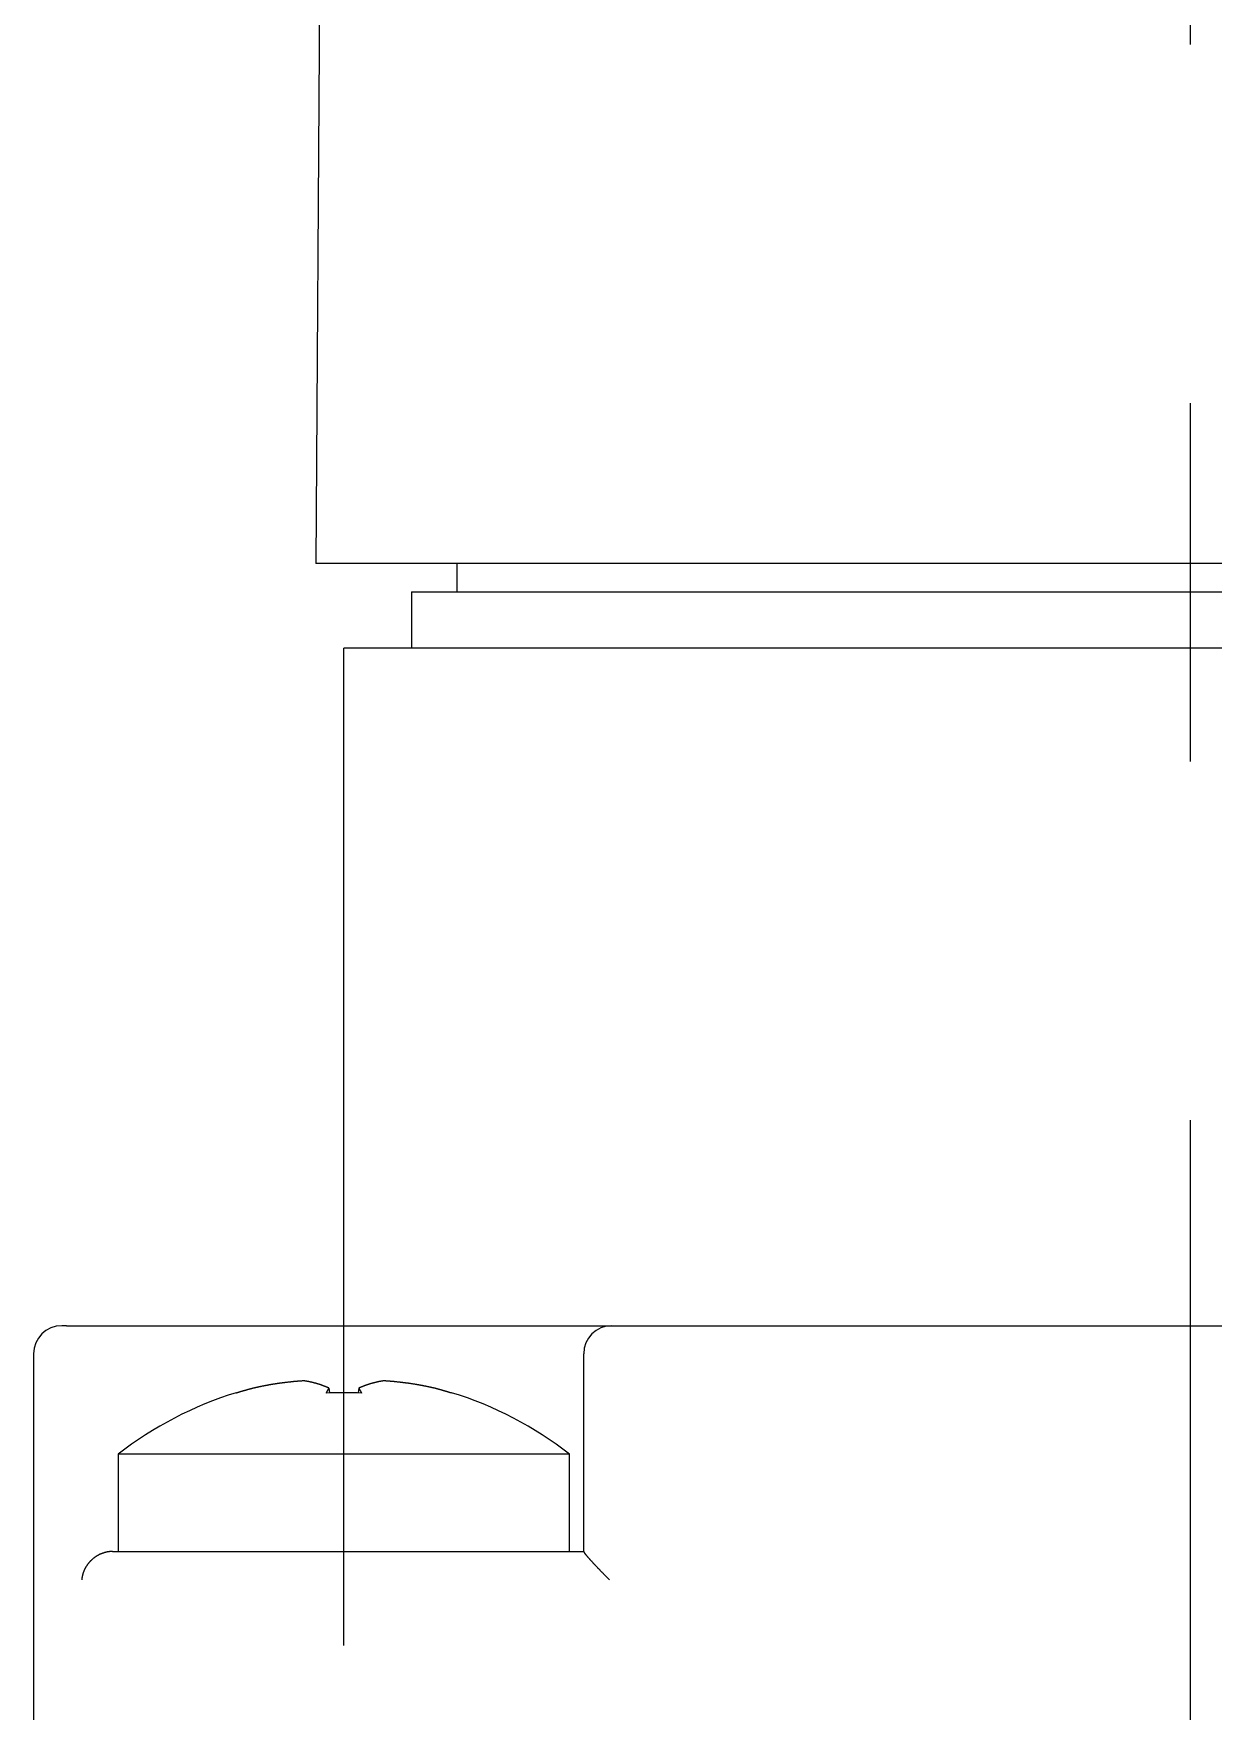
# Model space of a CAD drawing. Extents: x 55 to 320, y 62 to 485.
# Drawn here: x 63.78 to 84.69, y 318.06 to 347.78 of the extents above; entities that cross this region are included whole.
import ezdxf

# ---------------------------------------------------------------- set-up
doc = ezdxf.new("R2010")
doc.units = 0
doc.header["$MEASUREMENT"] = 0
doc.linetypes.add('CENTER', pattern=[50.8, 31.75, -6.35, 6.35, -6.35])
doc.layers.get('0').update_dxf_attribs({"linetype": 'CONTINUOUS'})
doc.layers.add('FR_QBM1_G14_40U', color=7, linetype='CONTINUOUS')

msp = doc.modelspace()

# ---------------------------------------------------------------- linework, layer by layer
at = {"linetype": 'CENTER'}
for p, q in [((84.279, 379.339), (84.279, 165.681)), ((69.279, 319.232), (69.279, 327.374))]:
    msp.add_line(p, q, dxfattribs=at)
at = {"layer": 'FR_QBM1_G14_40U', "color": 5, "linetype": 'Continuous'}
for p, q in [((69.012, 372.91), (68.779, 338.396)), ((99.779, 338.396), (68.779, 338.396)), ((99.778, 338.396), (68.779, 338.396)), ((68.779, 338.396), (68.779, 338.396)), ((71.279, 338.396), (71.279, 337.896)), ((70.479, 337.896), (98.079, 337.896)), ((70.479, 337.896), (70.479, 336.896)), ((99.279, 336.896), (69.279, 336.896)), ((69.279, 324.896), (69.279, 336.896)), ((64.362, 324.896), (64.279, 324.896)), ((64.362, 324.896), (65.131, 324.896)), ((65.131, 324.896), (69.279, 324.896)), ((69.279, 324.896), (72.25, 324.896)), ((72.25, 324.896), (72.985, 324.896)), ((72.985, 324.896), (74.029, 324.896)), ((74.029, 324.896), (82.463, 324.896)), ((82.463, 324.896), (86.095, 324.896)), ((63.779, 324.396), (63.779, 316.896)), ((73.529, 320.894), (73.529, 324.396)), ((67.378, 323.704), (67.372, 323.71)), ((69.013, 323.792), (69.025, 323.706)), ((69.544, 323.792), (69.533, 323.706)), ((71.18, 323.704), (71.186, 323.71)), ((73.279, 322.62), (65.279, 322.62)), ((65.279, 322.62), (65.279, 320.896)), ((73.279, 320.896), (73.279, 322.62)), ((65.176, 320.896), (65.279, 320.896)), ((65.279, 320.896), (70.457, 320.896)), ((70.457, 320.896), (73.529, 320.896))]:
    msp.add_line(p, q, dxfattribs=at)
for points in [[(67.686, 323.792, 0), (67.683, 323.792, 0), (67.681, 323.791, 0), (67.679, 323.79, 0), (67.676, 323.79, 0), (67.674, 323.789, 0), (67.671, 323.789, 0), (67.669, 323.788, 0), (67.666, 323.787, 0), (67.664, 323.787, 0), (67.662, 323.786, 0), (67.659, 323.785, 0), (67.657, 323.785, 0), (67.654, 323.784, 0), (67.652, 323.783, 0), (67.65, 323.783, 0), (67.647, 323.782, 0), (67.645, 323.782, 0), (67.642, 323.781, 0), (67.64, 323.78, 0), (67.638, 323.78, 0), (67.635, 323.779, 0), (67.633, 323.778, 0), (67.63, 323.778, 0), (67.628, 323.777, 0), (67.625, 323.776, 0), (67.623, 323.776, 0), (67.621, 323.775, 0), (67.618, 323.774, 0), (67.616, 323.774, 0), (67.613, 323.773, 0), (67.611, 323.772, 0), (67.609, 323.772, 0), (67.606, 323.771, 0), (67.604, 323.77, 0), (67.601, 323.77, 0), (67.599, 323.769, 0), (67.596, 323.768, 0), (67.594, 323.768, 0), (67.592, 323.767, 0), (67.589, 323.766, 0), (67.587, 323.766, 0), (67.584, 323.765, 0), (67.582, 323.764, 0), (67.579, 323.764, 0), (67.577, 323.763, 0), (67.575, 323.762, 0), (67.572, 323.762, 0), (67.57, 323.761, 0), (67.567, 323.76, 0), (67.565, 323.76, 0), (67.563, 323.759, 0), (67.56, 323.758, 0), (67.558, 323.758, 0), (67.555, 323.757, 0), (67.553, 323.756, 0), (67.551, 323.756, 0), (67.548, 323.755, 0), (67.546, 323.754, 0), (67.543, 323.754, 0), (67.541, 323.753, 0), (67.539, 323.752, 0), (67.536, 323.751, 0), (67.534, 323.751, 0), (67.531, 323.75, 0), (67.529, 323.749, 0), (67.527, 323.749, 0), (67.524, 323.748, 0), (67.522, 323.747, 0), (67.519, 323.747, 0), (67.517, 323.746, 0), (67.515, 323.745, 0), (67.512, 323.745, 0), (67.51, 323.744, 0), (67.507, 323.743, 0), (67.505, 323.742, 0), (67.502, 323.742, 0), (67.5, 323.741, 0), (67.498, 323.74, 0), (67.495, 323.74, 0), (67.493, 323.739, 0), (67.49, 323.738, 0), (67.488, 323.738, 0), (67.486, 323.737, 0), (67.483, 323.736, 0), (67.481, 323.735, 0), (67.478, 323.735, 0), (67.476, 323.734, 0), (67.474, 323.733, 0), (67.471, 323.733, 0), (67.469, 323.732, 0), (67.466, 323.731, 0), (67.464, 323.73, 0), (67.462, 323.73, 0), (67.459, 323.729, 0), (67.457, 323.728, 0), (67.455, 323.728, 0), (67.452, 323.727, 0), (67.45, 323.726, 0), (67.447, 323.725, 0), (67.445, 323.725, 0), (67.443, 323.724, 0), (67.44, 323.723, 0), (67.438, 323.722, 0), (67.435, 323.722, 0), (67.433, 323.721, 0), (67.431, 323.72, 0), (67.428, 323.72, 0), (67.426, 323.719, 0), (67.423, 323.718, 0), (67.421, 323.717, 0), (67.419, 323.717, 0), (67.416, 323.716, 0), (67.414, 323.715, 0), (67.412, 323.714, 0), (67.409, 323.714, 0), (67.407, 323.713, 0), (67.404, 323.712, 0), (67.402, 323.711, 0), (67.4, 323.711, 0), (67.397, 323.71, 0), (67.395, 323.709, 0), (67.392, 323.708, 0), (67.39, 323.708, 0), (67.388, 323.707, 0), (67.385, 323.706, 0), (67.383, 323.705, 0), (67.38, 323.705, 0), (67.378, 323.704, 0)], [(68.572, 323.919, 0), (68.565, 323.918, 0), (68.558, 323.918, 0), (68.551, 323.918, 0), (68.544, 323.917, 0), (68.537, 323.917, 0), (68.529, 323.916, 0), (68.522, 323.916, 0), (68.515, 323.915, 0), (68.508, 323.915, 0), (68.501, 323.914, 0), (68.494, 323.914, 0), (68.487, 323.913, 0), (68.48, 323.913, 0), (68.473, 323.912, 0), (68.466, 323.912, 0), (68.459, 323.911, 0), (68.452, 323.91, 0), (68.445, 323.91, 0), (68.438, 323.909, 0), (68.431, 323.909, 0), (68.424, 323.908, 0), (68.417, 323.907, 0), (68.41, 323.907, 0), (68.403, 323.906, 0), (68.395, 323.906, 0), (68.388, 323.905, 0), (68.382, 323.904, 0), (68.374, 323.904, 0), (68.367, 323.903, 0), (68.36, 323.902, 0), (68.353, 323.901, 0), (68.346, 323.901, 0), (68.339, 323.9, 0), (68.332, 323.899, 0), (68.325, 323.899, 0), (68.318, 323.898, 0), (68.311, 323.897, 0), (68.304, 323.896, 0), (68.297, 323.896, 0), (68.29, 323.895, 0), (68.283, 323.894, 0), (68.276, 323.893, 0), (68.269, 323.892, 0), (68.262, 323.892, 0), (68.255, 323.891, 0), (68.248, 323.89, 0), (68.241, 323.889, 0), (68.234, 323.888, 0), (68.228, 323.887, 0), (68.221, 323.887, 0), (68.213, 323.886, 0), (68.207, 323.885, 0), (68.2, 323.884, 0), (68.193, 323.883, 0), (68.186, 323.882, 0), (68.179, 323.881, 0), (68.172, 323.88, 0), (68.165, 323.879, 0), (68.158, 323.878, 0), (68.151, 323.878, 0), (68.144, 323.877, 0), (68.137, 323.876, 0), (68.13, 323.875, 0), (68.123, 323.874, 0), (68.116, 323.873, 0), (68.109, 323.872, 0), (68.102, 323.871, 0), (68.096, 323.87, 0), (68.089, 323.869, 0), (68.082, 323.868, 0), (68.075, 323.866, 0), (68.068, 323.865, 0), (68.061, 323.864, 0), (68.054, 323.863, 0), (68.047, 323.862, 0), (68.04, 323.861, 0), (68.033, 323.86, 0), (68.026, 323.859, 0), (68.02, 323.858, 0), (68.013, 323.857, 0), (68.006, 323.856, 0), (67.999, 323.854, 0), (67.992, 323.853, 0), (67.985, 323.852, 0), (67.978, 323.851, 0), (67.971, 323.85, 0), (67.965, 323.849, 0), (67.958, 323.847, 0), (67.951, 323.846, 0), (67.944, 323.845, 0), (67.937, 323.844, 0), (67.93, 323.842, 0), (67.923, 323.841, 0), (67.917, 323.84, 0), (67.91, 323.839, 0), (67.903, 323.837, 0), (67.896, 323.836, 0), (67.889, 323.835, 0), (67.882, 323.834, 0), (67.876, 323.832, 0), (67.869, 323.831, 0), (67.862, 323.83, 0), (67.855, 323.828, 0), (67.848, 323.827, 0), (67.841, 323.826, 0), (67.835, 323.824, 0), (67.828, 323.823, 0), (67.821, 323.822, 0), (67.814, 323.82, 0), (67.808, 323.819, 0), (67.801, 323.817, 0), (67.794, 323.816, 0), (67.787, 323.815, 0), (67.78, 323.813, 0), (67.774, 323.812, 0), (67.767, 323.81, 0), (67.76, 323.809, 0), (67.753, 323.807, 0), (67.746, 323.806, 0), (67.74, 323.804, 0), (67.733, 323.803, 0), (67.726, 323.801, 0), (67.719, 323.8, 0), (67.713, 323.798, 0), (67.706, 323.797, 0), (67.699, 323.795, 0), (67.693, 323.794, 0), (67.686, 323.792, 0)], [(69.013, 323.792, 0), (69.01, 323.794, 0), (69.006, 323.795, 0), (69.002, 323.797, 0), (68.999, 323.798, 0), (68.995, 323.8, 0), (68.992, 323.801, 0), (68.988, 323.803, 0), (68.984, 323.804, 0), (68.981, 323.806, 0), (68.977, 323.807, 0), (68.974, 323.809, 0), (68.97, 323.81, 0), (68.966, 323.812, 0), (68.963, 323.813, 0), (68.959, 323.815, 0), (68.956, 323.816, 0), (68.952, 323.817, 0), (68.948, 323.819, 0), (68.945, 323.82, 0), (68.941, 323.822, 0), (68.938, 323.823, 0), (68.934, 323.824, 0), (68.93, 323.826, 0), (68.927, 323.827, 0), (68.923, 323.828, 0), (68.92, 323.83, 0), (68.916, 323.831, 0), (68.913, 323.832, 0), (68.909, 323.834, 0), (68.906, 323.835, 0), (68.902, 323.836, 0), (68.898, 323.837, 0), (68.895, 323.839, 0), (68.891, 323.84, 0), (68.888, 323.841, 0), (68.884, 323.842, 0), (68.881, 323.844, 0), (68.877, 323.845, 0), (68.874, 323.846, 0), (68.87, 323.847, 0), (68.867, 323.849, 0), (68.863, 323.85, 0), (68.86, 323.851, 0), (68.856, 323.852, 0), (68.853, 323.853, 0), (68.849, 323.854, 0), (68.846, 323.856, 0), (68.842, 323.857, 0), (68.838, 323.858, 0), (68.835, 323.859, 0), (68.832, 323.86, 0), (68.828, 323.861, 0), (68.825, 323.862, 0), (68.821, 323.863, 0), (68.818, 323.864, 0), (68.814, 323.865, 0), (68.811, 323.866, 0), (68.807, 323.868, 0), (68.804, 323.869, 0), (68.8, 323.87, 0), (68.797, 323.871, 0), (68.793, 323.872, 0), (68.79, 323.873, 0), (68.786, 323.874, 0), (68.783, 323.875, 0), (68.779, 323.876, 0), (68.776, 323.877, 0), (68.773, 323.878, 0), (68.769, 323.878, 0), (68.766, 323.879, 0), (68.762, 323.88, 0), (68.759, 323.881, 0), (68.755, 323.882, 0), (68.752, 323.883, 0), (68.749, 323.884, 0), (68.745, 323.885, 0), (68.742, 323.886, 0), (68.738, 323.887, 0), (68.735, 323.887, 0), (68.732, 323.888, 0), (68.728, 323.889, 0), (68.725, 323.89, 0), (68.721, 323.891, 0), (68.718, 323.892, 0), (68.715, 323.892, 0), (68.711, 323.893, 0), (68.708, 323.894, 0), (68.704, 323.895, 0), (68.701, 323.896, 0), (68.698, 323.896, 0), (68.694, 323.897, 0), (68.691, 323.898, 0), (68.688, 323.899, 0), (68.684, 323.899, 0), (68.681, 323.9, 0), (68.677, 323.901, 0), (68.674, 323.901, 0), (68.671, 323.902, 0), (68.668, 323.903, 0), (68.664, 323.904, 0), (68.661, 323.904, 0), (68.657, 323.905, 0), (68.654, 323.906, 0), (68.651, 323.906, 0), (68.647, 323.907, 0), (68.644, 323.907, 0), (68.641, 323.908, 0), (68.638, 323.909, 0), (68.634, 323.909, 0), (68.631, 323.91, 0), (68.628, 323.91, 0), (68.624, 323.911, 0), (68.621, 323.912, 0), (68.618, 323.912, 0), (68.615, 323.913, 0), (68.611, 323.913, 0), (68.608, 323.914, 0), (68.605, 323.914, 0), (68.601, 323.915, 0), (68.598, 323.915, 0), (68.595, 323.916, 0), (68.591, 323.916, 0), (68.588, 323.917, 0), (68.585, 323.917, 0), (68.582, 323.918, 0), (68.579, 323.918, 0), (68.575, 323.918, 0), (68.572, 323.919, 0)], [(69.013, 323.792, 0), (69.013, 323.792, 0), (69.013, 323.791, 0), (69.012, 323.79, 0), (69.012, 323.79, 0), (69.011, 323.789, 0), (69.011, 323.789, 0), (69.011, 323.788, 0), (69.01, 323.787, 0), (69.01, 323.787, 0), (69.009, 323.786, 0), (69.009, 323.785, 0), (69.009, 323.785, 0), (69.008, 323.784, 0), (69.008, 323.783, 0), (69.007, 323.783, 0), (69.007, 323.782, 0), (69.007, 323.782, 0), (69.006, 323.781, 0), (69.006, 323.78, 0), (69.005, 323.78, 0), (69.005, 323.779, 0), (69.005, 323.778, 0), (69.004, 323.778, 0), (69.004, 323.777, 0), (69.003, 323.776, 0), (69.003, 323.776, 0), (69.003, 323.775, 0), (69.002, 323.774, 0), (69.002, 323.774, 0), (69.001, 323.773, 0), (69.001, 323.772, 0), (69.001, 323.772, 0), (69, 323.771, 0), (69, 323.77, 0), (68.999, 323.77, 0), (68.999, 323.769, 0), (68.999, 323.768, 0), (68.998, 323.768, 0), (68.998, 323.767, 0), (68.997, 323.766, 0), (68.997, 323.766, 0), (68.996, 323.765, 0), (68.996, 323.764, 0), (68.996, 323.764, 0), (68.995, 323.763, 0), (68.995, 323.762, 0), (68.995, 323.762, 0), (68.994, 323.761, 0), (68.994, 323.76, 0), (68.993, 323.76, 0), (68.993, 323.759, 0), (68.993, 323.758, 0), (68.992, 323.758, 0), (68.992, 323.757, 0), (68.991, 323.756, 0), (68.991, 323.756, 0), (68.99, 323.755, 0), (68.99, 323.754, 0), (68.99, 323.754, 0), (68.989, 323.753, 0), (68.989, 323.752, 0), (68.989, 323.751, 0), (68.988, 323.751, 0), (68.988, 323.75, 0), (68.987, 323.749, 0), (68.987, 323.749, 0), (68.987, 323.748, 0), (68.986, 323.747, 0), (68.986, 323.747, 0), (68.985, 323.746, 0), (68.985, 323.745, 0), (68.984, 323.745, 0), (68.984, 323.744, 0), (68.984, 323.743, 0), (68.983, 323.742, 0), (68.983, 323.742, 0), (68.983, 323.741, 0), (68.982, 323.74, 0), (68.982, 323.74, 0), (68.981, 323.739, 0), (68.981, 323.738, 0), (68.981, 323.738, 0), (68.98, 323.737, 0), (68.98, 323.736, 0), (68.979, 323.735, 0), (68.979, 323.735, 0), (68.978, 323.734, 0), (68.978, 323.733, 0), (68.978, 323.733, 0), (68.977, 323.732, 0), (68.977, 323.731, 0), (68.977, 323.73, 0), (68.976, 323.73, 0), (68.976, 323.729, 0), (68.975, 323.728, 0), (68.975, 323.728, 0), (68.975, 323.727, 0), (68.974, 323.726, 0), (68.974, 323.725, 0), (68.973, 323.725, 0), (68.973, 323.724, 0), (68.972, 323.723, 0), (68.972, 323.722, 0), (68.972, 323.722, 0), (68.971, 323.721, 0), (68.971, 323.72, 0), (68.971, 323.72, 0), (68.97, 323.719, 0), (68.97, 323.718, 0), (68.969, 323.717, 0), (68.969, 323.717, 0), (68.969, 323.716, 0), (68.968, 323.715, 0), (68.968, 323.714, 0), (68.967, 323.714, 0), (68.967, 323.713, 0), (68.966, 323.712, 0), (68.966, 323.711, 0), (68.966, 323.711, 0), (68.965, 323.71, 0), (68.965, 323.709, 0), (68.965, 323.708, 0), (68.964, 323.708, 0), (68.964, 323.707, 0), (68.963, 323.706, 0), (68.963, 323.705, 0), (68.963, 323.705, 0), (68.962, 323.704, 0)], [(69.986, 323.919, 0), (69.983, 323.918, 0), (69.979, 323.918, 0), (69.976, 323.918, 0), (69.973, 323.917, 0), (69.97, 323.917, 0), (69.966, 323.916, 0), (69.963, 323.916, 0), (69.96, 323.915, 0), (69.957, 323.915, 0), (69.953, 323.914, 0), (69.95, 323.914, 0), (69.947, 323.913, 0), (69.944, 323.913, 0), (69.94, 323.912, 0), (69.937, 323.912, 0), (69.934, 323.911, 0), (69.93, 323.91, 0), (69.927, 323.91, 0), (69.924, 323.909, 0), (69.92, 323.909, 0), (69.917, 323.908, 0), (69.914, 323.907, 0), (69.91, 323.907, 0), (69.907, 323.906, 0), (69.904, 323.906, 0), (69.9, 323.905, 0), (69.897, 323.904, 0), (69.894, 323.904, 0), (69.89, 323.903, 0), (69.887, 323.902, 0), (69.884, 323.901, 0), (69.88, 323.901, 0), (69.877, 323.9, 0), (69.874, 323.899, 0), (69.87, 323.899, 0), (69.867, 323.898, 0), (69.864, 323.897, 0), (69.86, 323.896, 0), (69.857, 323.896, 0), (69.853, 323.895, 0), (69.85, 323.894, 0), (69.847, 323.893, 0), (69.843, 323.892, 0), (69.84, 323.892, 0), (69.837, 323.891, 0), (69.833, 323.89, 0), (69.83, 323.889, 0), (69.826, 323.888, 0), (69.823, 323.887, 0), (69.82, 323.887, 0), (69.816, 323.886, 0), (69.813, 323.885, 0), (69.809, 323.884, 0), (69.806, 323.883, 0), (69.802, 323.882, 0), (69.799, 323.881, 0), (69.796, 323.88, 0), (69.792, 323.879, 0), (69.789, 323.878, 0), (69.785, 323.878, 0), (69.782, 323.877, 0), (69.778, 323.876, 0), (69.775, 323.875, 0), (69.772, 323.874, 0), (69.768, 323.873, 0), (69.765, 323.872, 0), (69.761, 323.871, 0), (69.758, 323.87, 0), (69.754, 323.869, 0), (69.751, 323.868, 0), (69.747, 323.866, 0), (69.744, 323.865, 0), (69.74, 323.864, 0), (69.737, 323.863, 0), (69.733, 323.862, 0), (69.73, 323.861, 0), (69.726, 323.86, 0), (69.723, 323.859, 0), (69.719, 323.858, 0), (69.716, 323.857, 0), (69.712, 323.856, 0), (69.709, 323.854, 0), (69.705, 323.853, 0), (69.702, 323.852, 0), (69.698, 323.851, 0), (69.695, 323.85, 0), (69.691, 323.849, 0), (69.688, 323.847, 0), (69.684, 323.846, 0), (69.681, 323.845, 0), (69.677, 323.844, 0), (69.674, 323.842, 0), (69.67, 323.841, 0), (69.667, 323.84, 0), (69.663, 323.839, 0), (69.659, 323.837, 0), (69.656, 323.836, 0), (69.652, 323.835, 0), (69.649, 323.834, 0), (69.645, 323.832, 0), (69.642, 323.831, 0), (69.638, 323.83, 0), (69.635, 323.828, 0), (69.631, 323.827, 0), (69.627, 323.826, 0), (69.624, 323.824, 0), (69.62, 323.823, 0), (69.617, 323.822, 0), (69.613, 323.82, 0), (69.609, 323.819, 0), (69.606, 323.817, 0), (69.602, 323.816, 0), (69.599, 323.815, 0), (69.595, 323.813, 0), (69.592, 323.812, 0), (69.588, 323.81, 0), (69.584, 323.809, 0), (69.581, 323.807, 0), (69.577, 323.806, 0), (69.573, 323.804, 0), (69.57, 323.803, 0), (69.566, 323.801, 0), (69.563, 323.8, 0), (69.559, 323.798, 0), (69.555, 323.797, 0), (69.552, 323.795, 0), (69.548, 323.794, 0), (69.544, 323.792, 0)], [(69.596, 323.704, 0), (69.595, 323.705, 0), (69.595, 323.705, 0), (69.595, 323.706, 0), (69.594, 323.707, 0), (69.594, 323.708, 0), (69.593, 323.708, 0), (69.593, 323.709, 0), (69.593, 323.71, 0), (69.592, 323.711, 0), (69.592, 323.711, 0), (69.591, 323.712, 0), (69.591, 323.713, 0), (69.591, 323.714, 0), (69.59, 323.714, 0), (69.59, 323.715, 0), (69.589, 323.716, 0), (69.589, 323.717, 0), (69.589, 323.717, 0), (69.588, 323.718, 0), (69.588, 323.719, 0), (69.587, 323.72, 0), (69.587, 323.72, 0), (69.587, 323.721, 0), (69.586, 323.722, 0), (69.586, 323.722, 0), (69.585, 323.723, 0), (69.585, 323.724, 0), (69.585, 323.725, 0), (69.584, 323.725, 0), (69.584, 323.726, 0), (69.583, 323.727, 0), (69.583, 323.728, 0), (69.583, 323.728, 0), (69.582, 323.729, 0), (69.582, 323.73, 0), (69.581, 323.73, 0), (69.581, 323.731, 0), (69.581, 323.732, 0), (69.58, 323.733, 0), (69.58, 323.733, 0), (69.579, 323.734, 0), (69.579, 323.735, 0), (69.579, 323.735, 0), (69.578, 323.736, 0), (69.578, 323.737, 0), (69.577, 323.738, 0), (69.577, 323.738, 0), (69.577, 323.739, 0), (69.576, 323.74, 0), (69.576, 323.74, 0), (69.575, 323.741, 0), (69.575, 323.742, 0), (69.575, 323.742, 0), (69.574, 323.743, 0), (69.574, 323.744, 0), (69.573, 323.745, 0), (69.573, 323.745, 0), (69.573, 323.746, 0), (69.572, 323.747, 0), (69.572, 323.747, 0), (69.571, 323.748, 0), (69.571, 323.749, 0), (69.571, 323.749, 0), (69.57, 323.75, 0), (69.57, 323.751, 0), (69.569, 323.751, 0), (69.569, 323.752, 0), (69.569, 323.753, 0), (69.568, 323.754, 0), (69.568, 323.754, 0), (69.567, 323.755, 0), (69.567, 323.756, 0), (69.567, 323.756, 0), (69.566, 323.757, 0), (69.566, 323.758, 0), (69.565, 323.758, 0), (69.565, 323.759, 0), (69.565, 323.76, 0), (69.564, 323.76, 0), (69.564, 323.761, 0), (69.563, 323.762, 0), (69.563, 323.762, 0), (69.563, 323.763, 0), (69.562, 323.764, 0), (69.562, 323.764, 0), (69.561, 323.765, 0), (69.561, 323.766, 0), (69.561, 323.766, 0), (69.56, 323.767, 0), (69.56, 323.768, 0), (69.559, 323.768, 0), (69.559, 323.769, 0), (69.559, 323.77, 0), (69.558, 323.77, 0), (69.558, 323.771, 0), (69.557, 323.772, 0), (69.557, 323.772, 0), (69.557, 323.773, 0), (69.556, 323.774, 0), (69.556, 323.774, 0), (69.555, 323.775, 0), (69.555, 323.776, 0), (69.555, 323.776, 0), (69.554, 323.777, 0), (69.554, 323.778, 0), (69.553, 323.778, 0), (69.553, 323.779, 0), (69.552, 323.78, 0), (69.552, 323.78, 0), (69.552, 323.781, 0), (69.551, 323.782, 0), (69.551, 323.782, 0), (69.55, 323.783, 0), (69.55, 323.783, 0), (69.55, 323.784, 0), (69.549, 323.785, 0), (69.549, 323.785, 0), (69.549, 323.786, 0), (69.548, 323.787, 0), (69.548, 323.787, 0), (69.547, 323.788, 0), (69.547, 323.789, 0), (69.546, 323.789, 0), (69.546, 323.79, 0), (69.546, 323.79, 0), (69.545, 323.791, 0), (69.545, 323.792, 0), (69.544, 323.792, 0)], [(70.872, 323.792, 0), (70.865, 323.794, 0), (70.859, 323.795, 0), (70.852, 323.797, 0), (70.845, 323.798, 0), (70.838, 323.8, 0), (70.832, 323.801, 0), (70.825, 323.803, 0), (70.818, 323.804, 0), (70.811, 323.806, 0), (70.805, 323.807, 0), (70.798, 323.809, 0), (70.791, 323.81, 0), (70.784, 323.812, 0), (70.778, 323.813, 0), (70.771, 323.815, 0), (70.764, 323.816, 0), (70.757, 323.817, 0), (70.75, 323.819, 0), (70.744, 323.82, 0), (70.737, 323.822, 0), (70.73, 323.823, 0), (70.723, 323.824, 0), (70.716, 323.826, 0), (70.71, 323.827, 0), (70.703, 323.828, 0), (70.696, 323.83, 0), (70.689, 323.831, 0), (70.682, 323.832, 0), (70.675, 323.834, 0), (70.669, 323.835, 0), (70.662, 323.836, 0), (70.655, 323.837, 0), (70.648, 323.839, 0), (70.641, 323.84, 0), (70.635, 323.841, 0), (70.628, 323.842, 0), (70.621, 323.844, 0), (70.614, 323.845, 0), (70.607, 323.846, 0), (70.6, 323.847, 0), (70.593, 323.849, 0), (70.587, 323.85, 0), (70.58, 323.851, 0), (70.573, 323.852, 0), (70.566, 323.853, 0), (70.559, 323.854, 0), (70.552, 323.856, 0), (70.545, 323.857, 0), (70.538, 323.858, 0), (70.531, 323.859, 0), (70.525, 323.86, 0), (70.518, 323.861, 0), (70.511, 323.862, 0), (70.504, 323.863, 0), (70.497, 323.864, 0), (70.49, 323.865, 0), (70.483, 323.866, 0), (70.476, 323.868, 0), (70.469, 323.869, 0), (70.462, 323.87, 0), (70.456, 323.871, 0), (70.449, 323.872, 0), (70.442, 323.873, 0), (70.435, 323.874, 0), (70.428, 323.875, 0), (70.421, 323.876, 0), (70.414, 323.877, 0), (70.407, 323.878, 0), (70.4, 323.878, 0), (70.393, 323.879, 0), (70.386, 323.88, 0), (70.379, 323.881, 0), (70.372, 323.882, 0), (70.365, 323.883, 0), (70.358, 323.884, 0), (70.351, 323.885, 0), (70.344, 323.886, 0), (70.337, 323.887, 0), (70.331, 323.887, 0), (70.323, 323.888, 0), (70.317, 323.889, 0), (70.309, 323.89, 0), (70.303, 323.891, 0), (70.296, 323.892, 0), (70.289, 323.892, 0), (70.282, 323.893, 0), (70.275, 323.894, 0), (70.268, 323.895, 0), (70.261, 323.896, 0), (70.254, 323.896, 0), (70.247, 323.897, 0), (70.24, 323.898, 0), (70.233, 323.899, 0), (70.226, 323.899, 0), (70.219, 323.9, 0), (70.212, 323.901, 0), (70.205, 323.901, 0), (70.198, 323.902, 0), (70.191, 323.903, 0), (70.183, 323.904, 0), (70.177, 323.904, 0), (70.169, 323.905, 0), (70.162, 323.906, 0), (70.155, 323.906, 0), (70.148, 323.907, 0), (70.141, 323.907, 0), (70.134, 323.908, 0), (70.127, 323.909, 0), (70.12, 323.909, 0), (70.113, 323.91, 0), (70.106, 323.91, 0), (70.099, 323.911, 0), (70.092, 323.912, 0), (70.085, 323.912, 0), (70.078, 323.913, 0), (70.071, 323.913, 0), (70.064, 323.914, 0), (70.057, 323.914, 0), (70.05, 323.915, 0), (70.043, 323.915, 0), (70.035, 323.916, 0), (70.028, 323.916, 0), (70.021, 323.917, 0), (70.014, 323.917, 0), (70.007, 323.918, 0), (70, 323.918, 0), (69.993, 323.918, 0), (69.986, 323.919, 0)], [(71.18, 323.704, 0), (71.177, 323.705, 0), (71.175, 323.705, 0), (71.173, 323.706, 0), (71.17, 323.707, 0), (71.168, 323.708, 0), (71.166, 323.708, 0), (71.163, 323.709, 0), (71.161, 323.71, 0), (71.158, 323.711, 0), (71.156, 323.711, 0), (71.154, 323.712, 0), (71.151, 323.713, 0), (71.149, 323.714, 0), (71.147, 323.714, 0), (71.144, 323.715, 0), (71.142, 323.716, 0), (71.139, 323.717, 0), (71.137, 323.717, 0), (71.135, 323.718, 0), (71.132, 323.719, 0), (71.13, 323.72, 0), (71.127, 323.72, 0), (71.125, 323.721, 0), (71.123, 323.722, 0), (71.12, 323.722, 0), (71.118, 323.723, 0), (71.115, 323.724, 0), (71.113, 323.725, 0), (71.111, 323.725, 0), (71.108, 323.726, 0), (71.106, 323.727, 0), (71.103, 323.728, 0), (71.101, 323.728, 0), (71.099, 323.729, 0), (71.096, 323.73, 0), (71.094, 323.73, 0), (71.091, 323.731, 0), (71.089, 323.732, 0), (71.087, 323.733, 0), (71.084, 323.733, 0), (71.082, 323.734, 0), (71.079, 323.735, 0), (71.077, 323.735, 0), (71.075, 323.736, 0), (71.072, 323.737, 0), (71.07, 323.738, 0), (71.067, 323.738, 0), (71.065, 323.739, 0), (71.063, 323.74, 0), (71.06, 323.74, 0), (71.058, 323.741, 0), (71.055, 323.742, 0), (71.053, 323.742, 0), (71.051, 323.743, 0), (71.048, 323.744, 0), (71.046, 323.745, 0), (71.043, 323.745, 0), (71.041, 323.746, 0), (71.039, 323.747, 0), (71.036, 323.747, 0), (71.034, 323.748, 0), (71.031, 323.749, 0), (71.029, 323.749, 0), (71.026, 323.75, 0), (71.024, 323.751, 0), (71.022, 323.751, 0), (71.019, 323.752, 0), (71.017, 323.753, 0), (71.014, 323.754, 0), (71.012, 323.754, 0), (71.01, 323.755, 0), (71.007, 323.756, 0), (71.005, 323.756, 0), (71.002, 323.757, 0), (71, 323.758, 0), (70.998, 323.758, 0), (70.995, 323.759, 0), (70.993, 323.76, 0), (70.99, 323.76, 0), (70.988, 323.761, 0), (70.986, 323.762, 0), (70.983, 323.762, 0), (70.981, 323.763, 0), (70.978, 323.764, 0), (70.976, 323.764, 0), (70.974, 323.765, 0), (70.971, 323.766, 0), (70.969, 323.766, 0), (70.966, 323.767, 0), (70.964, 323.768, 0), (70.962, 323.768, 0), (70.959, 323.769, 0), (70.957, 323.77, 0), (70.954, 323.77, 0), (70.952, 323.771, 0), (70.949, 323.772, 0), (70.947, 323.772, 0), (70.945, 323.773, 0), (70.942, 323.774, 0), (70.94, 323.774, 0), (70.937, 323.775, 0), (70.935, 323.776, 0), (70.933, 323.776, 0), (70.93, 323.777, 0), (70.928, 323.778, 0), (70.925, 323.778, 0), (70.923, 323.779, 0), (70.921, 323.78, 0), (70.918, 323.78, 0), (70.916, 323.781, 0), (70.913, 323.782, 0), (70.911, 323.782, 0), (70.908, 323.783, 0), (70.906, 323.783, 0), (70.903, 323.784, 0), (70.901, 323.785, 0), (70.899, 323.785, 0), (70.896, 323.786, 0), (70.894, 323.787, 0), (70.891, 323.787, 0), (70.889, 323.788, 0), (70.887, 323.789, 0), (70.884, 323.789, 0), (70.882, 323.79, 0), (70.879, 323.79, 0), (70.877, 323.791, 0), (70.874, 323.792, 0), (70.872, 323.792, 0)], [(65.13, 320.894, 0), (65.125, 320.894, 0), (65.119, 320.893, 0), (65.113, 320.892, 0), (65.107, 320.892, 0), (65.102, 320.891, 0), (65.096, 320.89, 0), (65.09, 320.889, 0), (65.084, 320.888, 0), (65.079, 320.887, 0), (65.073, 320.886, 0), (65.067, 320.884, 0), (65.061, 320.883, 0), (65.056, 320.882, 0), (65.05, 320.88, 0), (65.044, 320.879, 0), (65.039, 320.877, 0), (65.033, 320.876, 0), (65.027, 320.874, 0), (65.022, 320.872, 0), (65.016, 320.87, 0), (65.01, 320.869, 0), (65.005, 320.867, 0), (64.999, 320.865, 0), (64.994, 320.863, 0), (64.988, 320.861, 0), (64.983, 320.858, 0), (64.977, 320.856, 0), (64.972, 320.854, 0), (64.966, 320.851, 0), (64.961, 320.849, 0), (64.955, 320.847, 0), (64.95, 320.844, 0), (64.944, 320.841, 0), (64.939, 320.839, 0), (64.934, 320.836, 0), (64.928, 320.833, 0), (64.923, 320.83, 0), (64.918, 320.828, 0), (64.913, 320.825, 0), (64.907, 320.822, 0), (64.902, 320.819, 0), (64.897, 320.815, 0), (64.892, 320.812, 0), (64.887, 320.809, 0), (64.882, 320.806, 0), (64.877, 320.802, 0), (64.872, 320.799, 0), (64.867, 320.795, 0), (64.862, 320.792, 0), (64.857, 320.788, 0), (64.853, 320.785, 0), (64.848, 320.781, 0), (64.843, 320.777, 0), (64.838, 320.774, 0), (64.834, 320.77, 0), (64.829, 320.766, 0), (64.824, 320.762, 0), (64.82, 320.758, 0), (64.815, 320.754, 0), (64.811, 320.75, 0), (64.806, 320.746, 0), (64.802, 320.742, 0), (64.798, 320.738, 0), (64.793, 320.733, 0), (64.789, 320.729, 0), (64.785, 320.725, 0), (64.781, 320.72, 0), (64.777, 320.716, 0), (64.773, 320.711, 0), (64.769, 320.707, 0), (64.765, 320.702, 0), (64.761, 320.698, 0), (64.757, 320.693, 0), (64.753, 320.688, 0), (64.749, 320.684, 0), (64.746, 320.679, 0), (64.742, 320.674, 0), (64.738, 320.669, 0), (64.735, 320.665, 0), (64.731, 320.66, 0), (64.728, 320.655, 0), (64.724, 320.65, 0), (64.721, 320.645, 0), (64.718, 320.64, 0), (64.715, 320.635, 0), (64.711, 320.63, 0), (64.708, 320.624, 0), (64.705, 320.619, 0), (64.702, 320.614, 0), (64.699, 320.609, 0), (64.696, 320.604, 0), (64.694, 320.598, 0), (64.691, 320.593, 0), (64.688, 320.588, 0), (64.685, 320.582, 0), (64.683, 320.577, 0), (64.68, 320.572, 0), (64.678, 320.566, 0), (64.675, 320.561, 0), (64.673, 320.555, 0), (64.671, 320.55, 0), (64.668, 320.544, 0), (64.666, 320.539, 0), (64.664, 320.533, 0), (64.662, 320.528, 0), (64.66, 320.522, 0), (64.658, 320.516, 0), (64.656, 320.511, 0), (64.654, 320.505, 0), (64.653, 320.5, 0), (64.651, 320.494, 0), (64.65, 320.488, 0), (64.648, 320.482, 0), (64.646, 320.477, 0), (64.645, 320.471, 0), (64.644, 320.465, 0), (64.642, 320.46, 0), (64.641, 320.454, 0), (64.64, 320.448, 0), (64.639, 320.442, 0), (64.638, 320.437, 0), (64.637, 320.431, 0), (64.636, 320.425, 0), (64.635, 320.419, 0), (64.635, 320.414, 0), (64.634, 320.408, 0), (64.633, 320.402, 0), (64.633, 320.396, 0)], [(65.176, 320.896, 0), (65.176, 320.896, 0), (65.175, 320.896, 0), (65.175, 320.896, 0), (65.175, 320.896, 0), (65.174, 320.896, 0), (65.174, 320.896, 0), (65.174, 320.896, 0), (65.173, 320.896, 0), (65.173, 320.896, 0), (65.173, 320.896, 0), (65.172, 320.896, 0), (65.172, 320.896, 0), (65.171, 320.896, 0), (65.171, 320.896, 0), (65.171, 320.896, 0), (65.17, 320.896, 0), (65.17, 320.896, 0), (65.17, 320.896, 0), (65.169, 320.896, 0), (65.169, 320.896, 0), (65.169, 320.896, 0), (65.168, 320.896, 0), (65.168, 320.896, 0), (65.168, 320.896, 0), (65.167, 320.896, 0), (65.167, 320.896, 0), (65.166, 320.896, 0), (65.166, 320.896, 0), (65.166, 320.896, 0), (65.165, 320.896, 0), (65.165, 320.896, 0), (65.165, 320.896, 0), (65.164, 320.896, 0), (65.164, 320.896, 0), (65.164, 320.896, 0), (65.163, 320.896, 0), (65.163, 320.896, 0), (65.163, 320.896, 0), (65.162, 320.896, 0), (65.162, 320.896, 0), (65.162, 320.896, 0), (65.161, 320.896, 0), (65.161, 320.896, 0), (65.16, 320.896, 0), (65.16, 320.896, 0), (65.16, 320.896, 0), (65.159, 320.896, 0), (65.159, 320.896, 0), (65.159, 320.896, 0), (65.158, 320.896, 0), (65.158, 320.896, 0), (65.158, 320.896, 0), (65.157, 320.896, 0), (65.157, 320.896, 0), (65.156, 320.896, 0), (65.156, 320.896, 0), (65.156, 320.896, 0), (65.155, 320.896, 0), (65.155, 320.896, 0), (65.155, 320.896, 0), (65.154, 320.896, 0), (65.154, 320.896, 0), (65.154, 320.896, 0), (65.153, 320.896, 0), (65.153, 320.896, 0), (65.153, 320.896, 0), (65.152, 320.896, 0), (65.152, 320.896, 0), (65.151, 320.896, 0), (65.151, 320.896, 0), (65.151, 320.896, 0), (65.15, 320.896, 0), (65.15, 320.896, 0), (65.15, 320.896, 0), (65.149, 320.895, 0), (65.149, 320.895, 0), (65.149, 320.895, 0), (65.148, 320.895, 0), (65.148, 320.895, 0), (65.148, 320.895, 0), (65.147, 320.895, 0), (65.147, 320.895, 0), (65.147, 320.895, 0), (65.146, 320.895, 0), (65.146, 320.895, 0), (65.145, 320.895, 0), (65.145, 320.895, 0), (65.145, 320.895, 0), (65.144, 320.895, 0), (65.144, 320.895, 0), (65.144, 320.895, 0), (65.143, 320.895, 0), (65.143, 320.895, 0), (65.143, 320.895, 0), (65.142, 320.895, 0), (65.142, 320.895, 0), (65.142, 320.895, 0), (65.141, 320.895, 0), (65.141, 320.895, 0), (65.141, 320.895, 0), (65.14, 320.895, 0), (65.14, 320.895, 0), (65.139, 320.895, 0), (65.139, 320.895, 0), (65.139, 320.895, 0), (65.138, 320.895, 0), (65.138, 320.895, 0), (65.138, 320.895, 0), (65.137, 320.895, 0), (65.137, 320.895, 0), (65.137, 320.895, 0), (65.136, 320.895, 0), (65.136, 320.895, 0), (65.135, 320.895, 0), (65.135, 320.895, 0), (65.135, 320.895, 0), (65.134, 320.894, 0), (65.134, 320.894, 0), (65.134, 320.894, 0), (65.133, 320.894, 0), (65.133, 320.894, 0), (65.133, 320.894, 0), (65.132, 320.894, 0), (65.132, 320.894, 0), (65.132, 320.894, 0), (65.131, 320.894, 0), (65.131, 320.894, 0), (65.13, 320.894, 0)], [(73.529, 320.894, 0), (73.529, 320.894, 0), (73.529, 320.893, 0), (73.529, 320.892, 0), (73.529, 320.892, 0), (73.53, 320.891, 0), (73.53, 320.89, 0), (73.531, 320.889, 0), (73.531, 320.888, 0), (73.532, 320.887, 0), (73.532, 320.886, 0), (73.533, 320.884, 0), (73.534, 320.883, 0), (73.535, 320.882, 0), (73.535, 320.88, 0), (73.537, 320.879, 0), (73.537, 320.877, 0), (73.539, 320.876, 0), (73.54, 320.874, 0), (73.541, 320.872, 0), (73.542, 320.87, 0), (73.544, 320.869, 0), (73.545, 320.867, 0), (73.546, 320.865, 0), (73.548, 320.863, 0), (73.55, 320.861, 0), (73.551, 320.858, 0), (73.553, 320.856, 0), (73.555, 320.854, 0), (73.557, 320.851, 0), (73.559, 320.849, 0), (73.561, 320.847, 0), (73.563, 320.844, 0), (73.565, 320.841, 0), (73.567, 320.839, 0), (73.569, 320.836, 0), (73.572, 320.833, 0), (73.574, 320.83, 0), (73.576, 320.828, 0), (73.579, 320.825, 0), (73.582, 320.822, 0), (73.584, 320.819, 0), (73.587, 320.815, 0), (73.59, 320.812, 0), (73.592, 320.809, 0), (73.595, 320.806, 0), (73.598, 320.802, 0), (73.601, 320.799, 0), (73.604, 320.795, 0), (73.607, 320.792, 0), (73.61, 320.788, 0), (73.613, 320.785, 0), (73.617, 320.781, 0), (73.62, 320.777, 0), (73.623, 320.774, 0), (73.627, 320.77, 0), (73.63, 320.766, 0), (73.634, 320.762, 0), (73.637, 320.758, 0), (73.641, 320.754, 0), (73.644, 320.75, 0), (73.648, 320.746, 0), (73.652, 320.742, 0), (73.656, 320.738, 0), (73.66, 320.733, 0), (73.664, 320.729, 0), (73.668, 320.725, 0), (73.672, 320.72, 0), (73.676, 320.716, 0), (73.68, 320.711, 0), (73.684, 320.707, 0), (73.688, 320.702, 0), (73.692, 320.698, 0), (73.697, 320.693, 0), (73.701, 320.688, 0), (73.705, 320.684, 0), (73.71, 320.679, 0), (73.714, 320.674, 0), (73.719, 320.669, 0), (73.723, 320.665, 0), (73.728, 320.66, 0), (73.733, 320.655, 0), (73.737, 320.65, 0), (73.742, 320.645, 0), (73.747, 320.64, 0), (73.752, 320.635, 0), (73.756, 320.63, 0), (73.761, 320.624, 0), (73.766, 320.619, 0), (73.771, 320.614, 0), (73.776, 320.609, 0), (73.781, 320.604, 0), (73.786, 320.598, 0), (73.791, 320.593, 0), (73.796, 320.588, 0), (73.801, 320.582, 0), (73.807, 320.577, 0), (73.812, 320.572, 0), (73.817, 320.566, 0), (73.822, 320.561, 0), (73.828, 320.555, 0), (73.833, 320.55, 0), (73.838, 320.544, 0), (73.844, 320.539, 0), (73.849, 320.533, 0), (73.854, 320.528, 0), (73.86, 320.522, 0), (73.865, 320.516, 0), (73.871, 320.511, 0), (73.876, 320.505, 0), (73.882, 320.5, 0), (73.887, 320.494, 0), (73.893, 320.488, 0), (73.898, 320.482, 0), (73.904, 320.477, 0), (73.909, 320.471, 0), (73.915, 320.465, 0), (73.921, 320.46, 0), (73.926, 320.454, 0), (73.932, 320.448, 0), (73.938, 320.442, 0), (73.944, 320.437, 0), (73.949, 320.431, 0), (73.955, 320.425, 0), (73.961, 320.419, 0), (73.966, 320.414, 0), (73.972, 320.408, 0), (73.978, 320.402, 0), (73.984, 320.396, 0)]]:
    msp.add_polyline3d(points, dxfattribs=at)
for centre, radius, start, end in [((64.279, 324.396), 0.5, 90, 180), ((74.029, 324.396), 0.5, 90, 180), ((69.279, 317.496), 6.5, 107.0629, 127.9799), ((69.279, 315.551), 8.159, 87.7746, 92.2254), ((69.279, 317.496), 6.5, 52.0201, 72.9371)]:
    msp.add_arc(centre, radius, start, end, dxfattribs=at)

doc.saveas('drawing.dxf')
